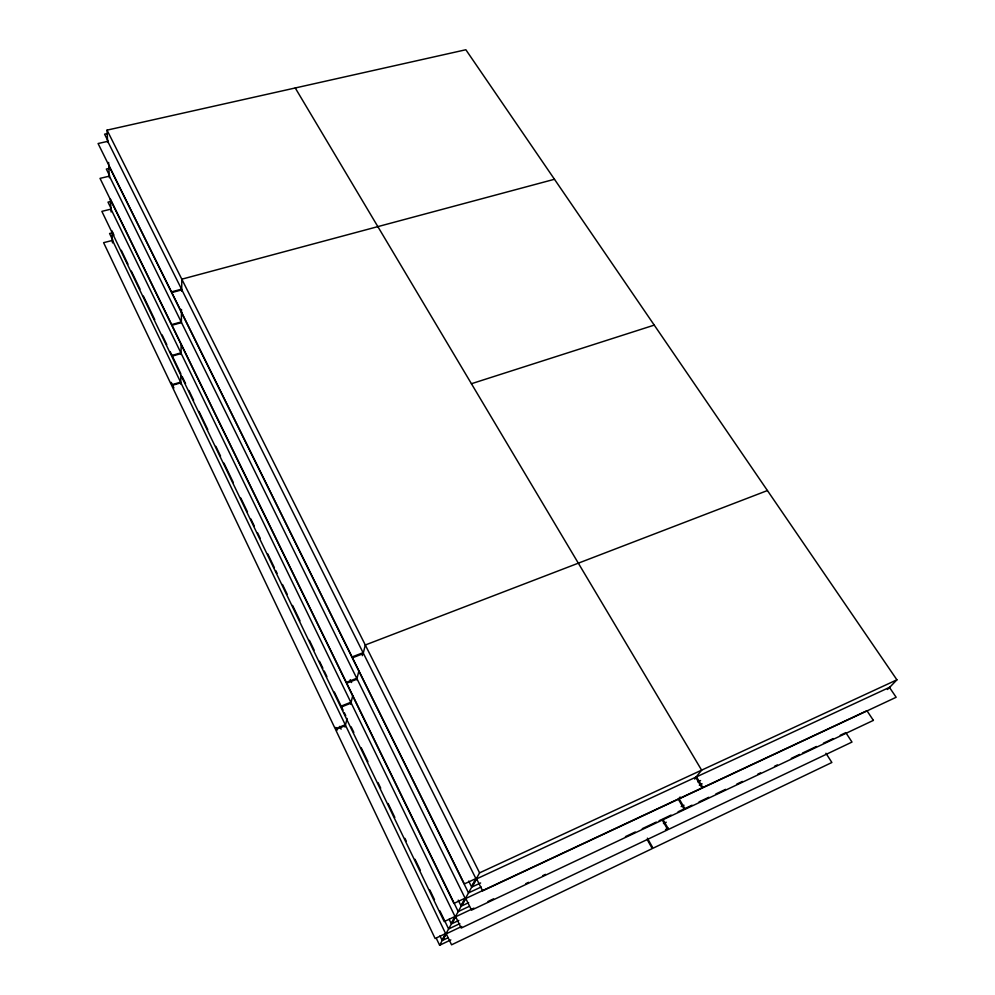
<?xml version="1.0" encoding="UTF-8"?>
<svg xmlns="http://www.w3.org/2000/svg" width="995" height="995" viewBox="0 0 995 995"><rect width="100%" height="100%" fill="white"/><g stroke="black" fill="none" stroke-linecap="round" stroke-linejoin="round"><path stroke-width="1.49" d="M180.742 384.132L180.829 375.239M181.04 354.419L181.152 343.996M181.364 323.014L181.5 309.495M181.687 291.311L181.811 279.185L554.476 179.274M362.329 655.68L363.075 652.695L181.861 289.843L171.824 292.567L352.081 656.936L363.075 652.695M344.966 727.096L347.106 718.477M350.65 704.149L352.777 695.555M356.695 679.734L358.834 671.115M363.138 653.703L365.302 644.996L767.431 490.547M445.611 933.559L435.126 938.534L335.589 729.609L345.638 725.542L445.611 933.559L442.004 940.101L439.989 935.897M455.013 916.482L444.205 921.581L340.862 707.184L351.21 703.067L455.013 916.482L451.158 923.472L449.131 919.28M465.088 898.199L453.919 903.423L346.484 683.291L357.155 679.1L465.088 898.199L460.959 905.699L458.235 900.139M475.896 878.585L464.354 883.933L352.479 657.782L363.498 653.528L475.896 878.585L471.456 886.632L468.695 881.072M436.295 938.273L439.628 945.25L479.578 872.851L896.918 679.821L465.859 49.75L107.05 130.134L107.647 142.434M461.668 926.482L446.257 933.807L442.651 940.35L448.223 937.688M473.931 908.136L455.685 916.743L451.829 923.733L458.807 920.425M465.784 898.473L471.53 910.126L684.398 809.619L678.229 799.035L465.784 898.473L461.643 905.96L468.645 902.676M476.617 878.859L482.625 890.861L702.109 788.115L695.679 777.244L476.617 878.859L472.177 886.906L480.61 882.975M678.254 799.321L680.107 797.007M695.057 778.351L701.624 770.155L295.254 87.97M694.721 779.097L696.512 776.859L889.43 687.371L896.159 697.271L702.955 787.717L696.512 776.859M887.391 689.498L889.43 687.371M888.572 688.478L896.918 679.821M439.628 945.25L450.822 939.902M459.814 923.646L448.621 928.957L439.877 910.835M665.518 829.544L668.304 828.213M663.454 823.537L666.264 822.218M469.441 906.271L458.222 911.544L110.383 199.037L111.117 211.96M681.189 806.584L683.988 805.254M487.96 901.507L493.57 898.858M525.833 883.635L528.644 882.316M542.673 875.687L545.471 874.369M625.445 836.633L635.258 831.994M642.272 828.686L656.302 822.069M659.113 820.738L661.911 819.42L667.819 829.73L461.195 928.061L455.685 916.743M671.09 815.079L662.707 819.047L668.615 829.357L851.994 742.071L845.825 732.631L840.228 735.268M678.08 811.783L692.06 805.191M699.05 801.895L708.838 797.269M715.828 793.973L725.604 789.358M736.785 784.085L742.382 781.436M757.755 774.185L760.553 772.866M774.533 766.274L777.331 764.944M791.311 758.352L799.694 754.397M802.492 753.078L816.46 746.474M823.45 743.178L833.238 738.564M481.182 886.98L468.521 892.888L108.753 165.518M699.298 785.154L702.122 783.849M697.781 781.871L700.579 780.565M471.431 383.722L654.25 325.116M112.584 232.743L109.574 233.502L112.733 240.056M111.005 201.388L107.995 202.122L111.229 208.763M109.35 168.354L106.341 169.063L109.649 175.779M107.597 133.492L104.574 134.176L107.982 140.967M825.937 753.252L831.87 762.493L653.043 848.213L647.384 838.163M647.322 839.792L652.272 848.586L451.556 944.815L446.257 933.807M107.05 130.134L479.578 872.851M350.228 679.722L351.583 682.508M113.915 234.994L111.913 230.828L112.497 242.904M121.278 250.255L127.969 264.135M131.315 271.075L140.021 289.11M143.367 296.05L154.747 319.644M162.098 334.905L166.787 344.618M170.133 351.558L180.841 373.759M182.184 376.545L185.555 383.523M188.926 390.5L193.627 400.276M199.012 411.433L207.768 429.579M215.84 446.332L220.554 456.096M223.925 463.073L233.34 482.612M240.753 497.973L247.481 511.928M250.852 518.905L254.21 525.882M257.581 532.86L260.267 538.444M267.68 553.792L274.409 567.747M275.752 570.545L277.095 573.331M282.481 584.5L287.194 594.264M292.58 605.433L299.98 620.78M309.408 640.32L314.121 650.096M319.507 661.252L322.865 668.242M324.221 671.028L326.907 676.612M334.308 691.96L343.064 710.107M344.407 712.893L345.75 715.691M351.135 726.847L353.822 732.419M361.222 747.755L367.939 761.685M378.025 782.605L380.712 788.177M388.112 803.512L394.828 817.442M404.915 838.35L406.258 841.148M415.002 859.27L420.375 870.414M429.79 889.928L434.492 899.691M339.768 726.4L341.111 729.198M171.239 382.403L173.901 387.975M335.75 727.395L337.081 730.206M108.617 162.446L109.35 177.707M873.386 720.38L685.207 809.233L679.05 798.649L866.943 710.704L873.386 720.38M345.253 724.77L335.228 728.825L171.675 385.513L180.903 382.789L345.253 724.77M350.812 702.271L340.489 706.388L171.725 356.26L181.202 353.536L350.812 702.271M356.745 678.291L346.098 682.471L171.774 325.328L181.525 322.604L356.745 678.291M180.605 382.155L171.364 384.878L103.604 242.668L112.497 240.417L180.605 382.155M180.903 352.877L171.401 355.613L101.863 211.363L110.98 209.124L180.903 352.877M181.214 321.945L171.439 324.668L100.022 178.366L109.4 176.152L181.214 321.945M181.55 289.172L171.488 291.896L98.082 143.529L107.721 141.352L181.55 289.172"/></g></svg>
